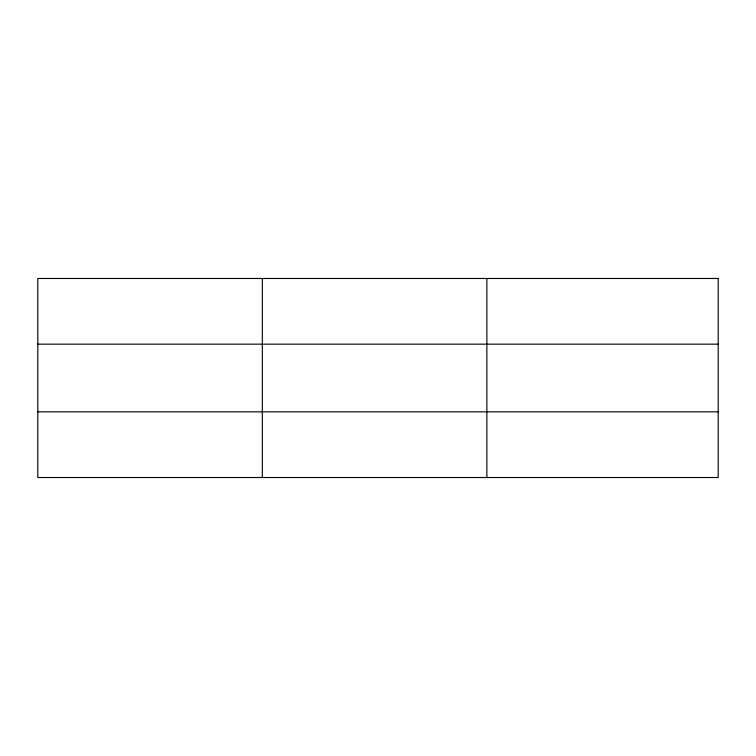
<?xml version="1.0" encoding="UTF-8"?>
<svg xmlns="http://www.w3.org/2000/svg" width="756" height="756" viewBox="0 0 756 756"><rect width="100%" height="100%" fill="white"/><g stroke="black" fill="none" stroke-linecap="round" stroke-linejoin="round"><path stroke-width="1.13" d="M262.332 278.482L262.332 477.518M486.864 278.482L486.864 477.518M37.8 344.16L718.2 344.16M37.8 411.84L718.2 411.84M718.2 278.482L718.2 477.518L37.8 477.518L37.8 278.482L718.2 278.482"/></g></svg>
